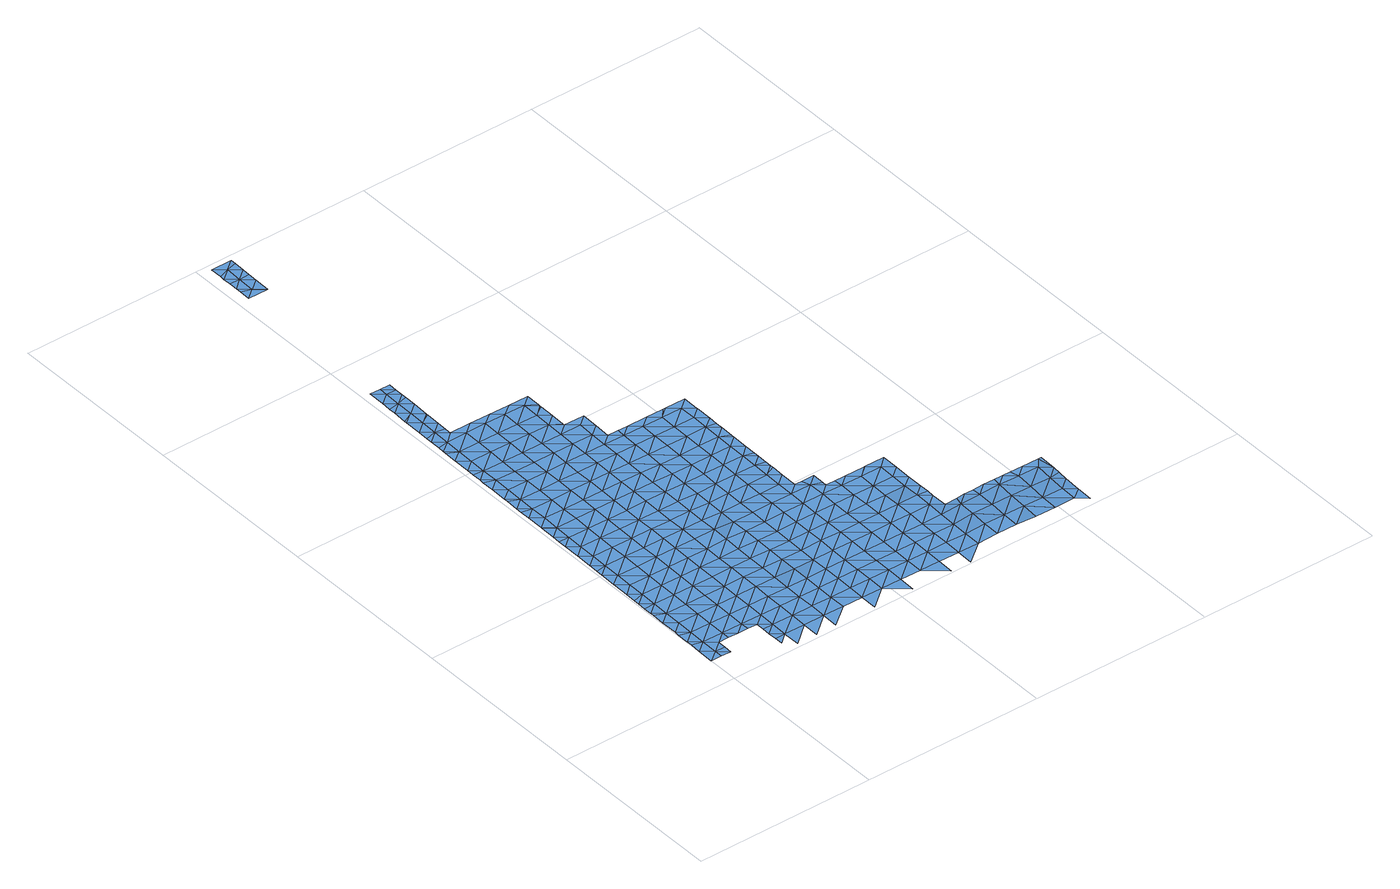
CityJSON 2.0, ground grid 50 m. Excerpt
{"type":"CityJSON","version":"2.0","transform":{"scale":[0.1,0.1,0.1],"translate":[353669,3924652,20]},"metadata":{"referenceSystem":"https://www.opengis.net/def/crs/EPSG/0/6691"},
"CityObjects":{
"waterbody1":{"type":"WaterBody","attributes":{"name":"8","class":"1140","function":"1","WaterBodyRiverFloodingRiskAttribute.description":"4","WaterBodyRiverFloodingRiskAttribute.rankOrg":"1","WaterBodyRiverFloodingRiskAttribute.adminType":"2","WaterBodyRiverFloodingRiskAttribute.scale":"L1"},"geometry":[{"type":"MultiSurface","lod":"1","boundaries":[[[0,1,2]],[[2,3,0]],[[1,4,5]],[[0,4,1]],[[5,4,6]],[[3,7,0]],[[8,9,6]],[[9,8,10]],[[11,4,0]],[[12,11,0]],[[6,4,8]],[[0,7,12]],[[10,13,14]],[[13,10,8]],[[15,8,4]],[[14,16,17]],[[18,4,11]],[[16,19,17]],[[14,13,16]],[[18,15,4]],[[20,21,19]],[[22,13,8]],[[20,23,21]],[[20,19,16]],[[11,24,18]],[[25,26,23]],[[24,27,18]],[[28,26,25]],[[23,20,25]],[[16,13,22]],[[8,15,22]],[[28,29,30]],[[22,31,16]],[[28,25,29]],[[27,32,18]],[[20,16,33]],[[34,30,29]],[[35,30,34]],[[36,22,15]],[[16,31,33]],[[15,18,37]],[[25,20,38]],[[32,27,39]],[[40,35,41]],[[41,35,34]],[[36,31,22]],[[42,40,41]],[[38,20,33]],[[18,32,37]],[[43,44,42]],[[29,45,34]],[[29,25,45]],[[39,46,32]],[[36,15,37]],[[42,41,43]],[[47,48,49]],[[25,38,45]],[[50,41,34]],[[47,51,48]],[[36,52,31]],[[31,53,33]],[[44,54,55]],[[52,53,31]],[[46,56,32]],[[48,57,49]],[[44,43,54]],[[58,50,34]],[[59,38,33]],[[60,57,46]],[[55,61,62]],[[60,49,57]],[[34,45,58]],[[62,61,63]],[[57,56,46]],[[55,54,61]],[[64,65,48]],[[66,67,63]],[[37,32,68]],[[43,41,69]],[[67,66,70]],[[32,56,68]],[[63,61,66]],[[69,71,43]],[[33,53,59]],[[48,72,57]],[[41,50,69]],[[36,37,73]],[[45,38,74]],[[54,43,71]],[[75,70,76]],[[37,68,73]],[[70,66,76]],[[71,77,54]],[[52,78,53]],[[38,59,74]],[[58,79,50]],[[52,36,78]],[[61,77,66]],[[75,80,81]],[[58,45,79]],[[61,54,77]],[[72,48,65]],[[72,82,57]],[[80,75,76]],[[36,73,78]],[[83,81,80]],[[45,74,79]],[[56,57,82]],[[79,84,50]],[[83,85,86]],[[50,87,69]],[[86,85,88]],[[85,83,80]],[[89,90,53]],[[87,71,69]],[[68,56,91]],[[53,78,89]],[[59,53,90]],[[59,92,74]],[[93,80,76]],[[66,77,94]],[[88,95,96]],[[76,66,97]],[[91,56,82]],[[91,98,68]],[[99,78,73]],[[65,100,101]],[[88,85,95]],[[97,93,76]],[[50,84,87]],[[73,68,98]],[[66,94,97]],[[80,93,85]],[[96,102,103]],[[71,104,77]],[[72,65,101]],[[98,99,73]],[[103,102,105]],[[106,82,72]],[[59,90,92]],[[96,95,102]],[[107,84,79]],[[78,108,89]],[[79,74,109]],[[105,110,111]],[[71,87,112]],[[102,110,105]],[[113,106,72]],[[93,114,85]],[[110,115,111]],[[85,116,95]],[[113,72,101]],[[109,74,92]],[[104,117,77]],[[89,108,90]],[[118,87,84]],[[116,102,95]],[[71,112,104]],[[94,77,117]],[[91,82,106]],[[119,98,91]],[[107,79,109]],[[107,118,84]],[[78,99,108]],[[120,121,101]],[[122,115,123]],[[97,94,117]],[[115,110,123]],[[108,124,90]],[[90,125,92]],[[85,114,116]],[[102,126,110]],[[127,99,98]],[[116,126,102]],[[124,125,90]],[[125,109,92]],[[119,91,106]],[[128,122,123]],[[118,129,87]],[[130,122,128]],[[131,114,93]],[[119,127,98]],[[112,129,104]],[[132,130,128]],[[133,134,132]],[[112,87,129]],[[97,117,135]],[[93,97,131]],[[136,108,99]],[[110,137,123]],[[134,133,138]],[[139,106,113]],[[133,132,128]],[[113,101,140]],[[131,97,135]],[[127,136,99]],[[141,137,110]],[[125,142,109]],[[109,143,107]],[[138,144,145]],[[104,146,117]],[[123,137,128]],[[133,144,138]],[[131,147,114]],[[114,148,116]],[[110,126,141]],[[101,121,140]],[[149,146,104]],[[106,150,119]],[[148,126,116]],[[151,145,144]],[[117,146,135]],[[104,129,149]],[[152,153,151]],[[139,113,140]],[[154,133,128]],[[139,150,106]],[[124,108,155]],[[118,107,143]],[[156,129,118]],[[157,144,133]],[[109,142,143]],[[119,158,127]],[[108,136,155]],[[151,144,152]],[[114,147,148]],[[143,156,118]],[[126,159,141]],[[152,160,153]],[[148,159,126]],[[121,161,140]],[[128,137,162]],[[163,160,164]],[[157,165,144]],[[163,153,160]],[[166,124,155]],[[167,142,125]],[[127,168,136]],[[169,149,129]],[[165,170,144]],[[125,124,171]],[[154,128,162]],[[156,172,129]],[[173,137,141]],[[135,146,174]],[[131,135,175]],[[152,144,170]],[[157,133,154]],[[171,124,166]],[[171,167,125]],[[167,143,142]],[[119,150,158]],[[172,169,129]],[[161,176,140]],[[175,135,174]],[[177,164,178]],[[178,164,160]],[[147,131,175]],[[136,179,155]],[[180,177,178]],[[181,148,147]],[[182,141,159]],[[183,152,170]],[[149,184,146]],[[176,185,140]],[[160,152,186]],[[180,187,188]],[[127,158,168]],[[186,152,183]],[[139,140,185]],[[139,189,150]],[[187,180,178]],[[190,156,143]],[[155,191,166]],[[162,137,173]],[[192,174,146]],[[160,193,178]],[[194,147,175]],[[195,159,148]],[[141,182,173]],[[196,154,162]],[[179,191,155]],[[160,186,193]],[[136,168,179]],[[157,154,197]],[[198,143,167]],[[150,199,158]],[[193,200,178]],[[188,187,201]],[[149,169,184]],[[202,175,174]],[[147,194,181]],[[203,162,173]],[[187,178,204]],[[139,185,189]],[[190,143,198]],[[172,156,190]],[[204,178,200]],[[161,205,206]],[[192,202,174]],[[187,207,201]],[[195,148,181]],[[182,159,195]],[[146,184,192]],[[171,166,208]],[[196,162,203]],[[171,209,167]],[[154,196,197]],[[172,210,169]],[[207,187,204]],[[206,211,161]],[[199,150,189]],[[168,158,199]],[[182,212,173]],[[208,209,171]],[[213,210,172]],[[210,184,169]],[[166,191,208]],[[176,161,211]],[[214,198,167]],[[213,172,190]],[[199,215,168]],[[201,207,216]],[[217,182,195]],[[194,175,218]],[[179,168,215]],[[179,219,191]],[[185,176,220]],[[181,194,218]],[[203,173,212]],[[221,192,184]],[[222,197,196]],[[175,202,218]],[[182,217,212]],[[210,223,184]],[[220,224,185]],[[218,225,181]],[[176,211,220]],[[223,221,184]],[[221,202,192]],[[167,209,214]],[[189,185,224]],[[179,215,219]],[[190,198,226]],[[195,227,217]],[[195,181,227]],[[228,222,196]],[[208,191,229]],[[203,212,230]],[[231,209,208]],[[196,203,228]],[[232,215,199]],[[229,191,219]],[[206,233,211]],[[198,214,226]],[[199,189,234]],[[227,181,225]],[[235,210,213]],[[229,231,208]],[[228,203,230]],[[213,190,236]],[[221,237,202]],[[202,238,218]],[[234,189,224]],[[234,232,199]],[[211,233,220]],[[206,239,240]],[[238,225,218]],[[190,226,236]],[[215,241,219]],[[242,243,217]],[[244,223,210]],[[242,217,227]],[[212,243,230]],[[232,241,215]],[[212,217,243]],[[206,240,233]],[[214,209,245]],[[220,246,224]],[[235,213,236]],[[245,209,231]],[[247,221,223]],[[248,222,228]],[[202,237,238]],[[225,249,227]],[[250,251,214]],[[220,233,246]],[[250,214,245]],[[210,235,244]],[[229,219,252]],[[226,214,251]],[[253,254,224]],[[225,238,255]],[[252,219,241]],[[230,243,256]],[[228,230,257]],[[251,258,226]],[[259,232,234]],[[258,235,236]],[[247,223,244]],[[240,260,233]],[[237,221,247]],[[261,245,231]],[[224,246,253]],[[234,224,254]],[[249,225,255]],[[242,227,249]],[[231,229,262]],[[257,230,256]],[[236,226,258]],[[243,242,263]],[[247,264,237]],[[237,265,238]],[[254,259,234]],[[248,228,257]],[[233,260,246]],[[266,256,243]],[[229,252,262]],[[267,266,243]],[[243,263,267]],[[232,268,241]],[[269,244,235]],[[263,242,270]],[[259,268,232]],[[242,249,270]],[[240,271,260]],[[250,245,261]],[[257,272,248]],[[273,269,235]],[[274,252,241]],[[269,247,244]],[[231,262,261]],[[255,238,265]],[[275,251,250]],[[256,276,257]],[[273,235,258]],[[237,264,265]],[[277,256,266]],[[249,255,278]],[[253,246,279]],[[270,280,263]],[[281,254,253]],[[256,277,276]],[[282,262,252]],[[246,260,279]],[[249,283,270]],[[255,284,278]],[[285,257,276]],[[283,249,278]],[[250,261,286]],[[272,257,285]],[[287,281,253]],[[255,265,284]],[[281,259,254]],[[274,241,268]],[[282,261,262]],[[287,253,279]],[[283,280,270]],[[264,247,288]],[[250,286,275]],[[289,273,258]],[[288,247,269]],[[290,265,264]],[[258,251,291]],[[282,252,274]],[[292,286,261]],[[278,284,293]],[[259,294,268]],[[271,295,296]],[[260,271,297]],[[260,298,279]],[[299,290,264]],[[251,275,291]],[[281,294,259]],[[300,269,273]],[[299,264,288]],[[271,296,297]],[[301,275,286]],[[302,274,268]],[[300,288,269]],[[292,261,282]],[[284,265,290]],[[258,291,289]],[[293,284,303]],[[260,297,298]],[[300,273,289]],[[301,286,292]],[[287,279,304]],[[287,305,281]],[[268,294,306]],[[274,307,282]],[[308,297,296]],[[303,284,309]],[[284,290,309]],[[305,294,281]],[[302,268,306]],[[279,298,304]],[[291,275,310]],[[311,292,282]],[[299,312,290]],[[275,301,310]],[[288,300,313]],[[299,288,312]],[[292,314,301]],[[307,274,302]],[[307,311,282]],[[315,298,297]],[[287,304,305]],[[294,316,306]],[[312,288,313]],[[317,309,290]],[[318,303,309]],[[319,291,310]],[[305,316,294]],[[320,300,289]],[[289,291,321]],[[314,322,301]],[[301,322,310]],[[292,311,314]],[[298,315,304]],[[321,291,319]],[[323,302,306]],[[297,308,324]],[[325,313,300]],[[317,290,312]],[[315,297,324]],[[326,305,304]],[[327,310,322]],[[320,289,321]],[[328,329,308]],[[309,330,318]],[[319,310,331]],[[332,314,311]],[[306,316,333]],[[330,309,317]],[[331,310,327]],[[334,326,304]],[[307,335,311]],[[323,306,333]],[[307,302,323]],[[336,319,331]],[[308,337,324]],[[304,315,334]],[[305,338,316]],[[339,332,311]],[[321,319,340]],[[300,320,325]],[[323,341,307]],[[319,336,340]],[[329,337,308]],[[312,313,342]],[[326,338,305]],[[343,311,335]],[[344,321,340]],[[342,313,325]],[[324,345,315]],[[339,311,343]],[[317,312,342]],[[335,307,341]],[[316,346,333]],[[320,321,347]],[[347,321,344]],[[348,330,317]],[[318,330,349]],[[338,346,316]],[[315,345,334]],[[320,350,325]],[[351,323,333]],[[352,348,317]],[[353,335,341]],[[352,317,342]],[[320,347,350]],[[348,354,330]],[[350,355,325]],[[349,330,354]],[[356,342,325]],[[346,351,333]],[[324,337,345]],[[355,356,325]],[[323,351,341]],[[357,353,341]],[[358,334,345]],[[326,359,338]],[[329,360,337]],[[361,342,356]],[[326,334,359]],[[351,362,341]],[[352,342,363]],[[363,342,361]],[[364,360,329]],[[359,334,358]],[[348,365,354]],[[352,366,348]],[[357,341,362]],[[359,367,338]],[[338,368,346]],[[352,363,366]],[[360,369,337]],[[368,351,346]],[[370,365,348]],[[370,348,366]],[[345,337,369]],[[371,359,358]],[[369,372,345]],[[373,357,362]],[[338,367,368]],[[372,371,358]],[[374,362,351]],[[358,345,372]],[[375,367,359]],[[376,374,351]],[[375,359,371]],[[377,360,364]],[[376,351,368]],[[373,362,378]],[[379,377,364]],[[380,381,367]],[[380,367,375]],[[360,377,369]],[[368,367,381]],[[378,362,374]],[[382,371,372]],[[383,376,368]],[[377,384,369]],[[368,381,383]],[[385,382,372]],[[386,374,376]],[[372,369,384]],[[387,378,374]],[[386,376,383]],[[386,387,374]],[[372,388,385]],[[388,372,384]],[[379,389,377]],[[388,390,385]],[[377,391,384]],[[379,392,389]],[[384,393,388]],[[391,377,389]],[[390,388,394]],[[393,394,388]],[[393,384,391]],[[389,392,395]],[[396,394,393]],[[391,389,397]],[[397,389,395]],[[391,398,393]],[[399,396,393]],[[398,391,397]],[[400,399,393]],[[398,400,393]],[[397,395,401]],[[400,402,399]],[[403,404,397]],[[403,397,401]],[[398,397,404]],[[398,405,400]],[[402,400,406]],[[407,403,401]],[[400,405,406]],[[398,404,405]],[[401,408,407]],[[409,404,403]],[[403,407,409]],[[405,410,406]],[[411,405,404]],[[412,404,409]],[[404,412,411]],[[411,410,405]],[[411,413,410]]]}]},
"waterbody2":{"type":"WaterBody","attributes":{"name":"8","class":"1140","function":"1","WaterBodyRiverFloodingRiskAttribute.description":"4","WaterBodyRiverFloodingRiskAttribute.rankOrg":"1","WaterBodyRiverFloodingRiskAttribute.adminType":"2","WaterBodyRiverFloodingRiskAttribute.scale":"L1"},"geometry":[{"type":"MultiSurface","lod":"1","boundaries":[[[414,415,416]],[[417,418,419]],[[420,418,421]],[[415,422,416]],[[418,417,421]],[[417,419,423]],[[423,419,424]],[[422,425,416]],[[416,418,420]],[[414,416,420]],[[425,426,416]],[[424,419,427]],[[428,427,419]],[[429,428,419]],[[418,429,419]],[[429,418,430]],[[430,418,426]],[[426,418,416]]]}]}
},
"vertices":[
[29,107,9],[1,130,9],[0,84,9],[29,84,9],[30,153,9],[2,160,9],[2,176,9],[57,83,9],[31,199,9],[2,208,9],[3,223,9],[58,129,9],[57,106,9],[31,245,9],[3,269,9],[87,198,9],[32,291,9],[4,304,9],[86,152,9],[4,315,9],[33,338,9],[4,337,9],[88,244,9],[5,361,9],[86,129,9],[34,384,9],[5,375,9],[114,128,9],[6,407,9],[34,430,9],[6,454,9],[89,291,9],[143,151,9],[90,337,9],[35,476,9],[7,500,9],[145,243,9],[144,197,9],[90,383,9],[143,128,9],[7,518,9],[36,523,9],[8,546,9],[37,569,9],[9,592,9],[91,429,9],[171,127,9],[170,58,9],[198,58,9],[170,81,9],[93,522,9],[170,35,9],[145,290,9],[146,336,9],[37,615,9],[9,639,9],[200,150,9],[199,104,9],[92,475,9],[147,382,9],[171,104,9],[38,661,9],[10,662,9],[10,685,9],[198,11,9],[255,57,9],[39,707,9],[11,726,9],[201,196,9],[93,568,9],[11,731,9],[94,614,9],[256,103,9],[201,242,9],[148,428,9],[12,777,9],[40,754,9],[95,660,9],[202,289,9],[149,475,9],[40,800,9],[12,805,9],[257,149,9],[12,823,9],[149,521,9],[41,846,9],[13,858,9],[150,567,9],[13,870,9],[203,335,9],[204,381,9],[257,195,9],[204,427,9],[97,799,9],[96,707,9],[42,892,9],[14,916,9],[96,753,9],[258,242,9],[259,288,9],[254,10,9],[312,56,9],[43,939,9],[14,949,9],[152,659,9],[15,962,9],[313,148,9],[206,520,9],[260,334,9],[205,474,9],[43,985,9],[15,987,9],[151,613,9],[313,102,9],[98,845,9],[15,1008,9],[99,891,9],[152,706,9],[207,566,9],[314,194,9],[311,10,9],[369,55,9],[16,1055,9],[44,1031,9],[260,380,9],[261,426,9],[99,938,8],[315,241,10],[45,1077,9],[207,612,9],[17,1092,9],[154,798,9],[17,1101,9],[46,1123,9],[17,1117,9],[153,752,9],[316,287,10],[101,1030,9],[18,1147,9],[370,147,9],[369,101,9],[100,984,8],[262,473,9],[263,519,9],[46,1170,9],[18,1162,9],[209,705,9],[155,844,9],[155,890,9],[208,658,9],[371,193,9],[18,1193,9],[47,1216,9],[19,1239,9],[102,1122,10],[316,333,10],[263,565,9],[74,1146,9],[372,240,7],[156,937,8],[48,1262,9],[425,54,9],[102,1076,9],[19,1248,9],[20,1286,10],[75,1166,9],[317,379,10],[319,472,10],[372,286,8],[265,658,9],[75,1192,9],[318,426,10],[264,611,9],[158,1029,9],[210,751,9],[211,797,9],[426,100,9],[20,1304,10],[49,1308,10],[373,332,8],[21,1332,10],[212,890,9],[157,983,8],[76,1232,9],[266,704,9],[427,146,9],[76,1238,9],[49,1354,10],[21,1378,11],[428,193,9],[320,564,9],[374,378,8],[266,750,9],[77,1285,10],[211,843,9],[213,936,9],[159,1122,10],[131,1145,10],[319,518,9],[428,239,8],[77,1316,10],[51,1378,10],[267,796,9],[158,1075,10],[77,1331,10],[425,8,9],[482,53,9],[78,1354,10],[375,425,8],[375,471,7],[322,657,9],[483,99,9],[214,1028,10],[321,610,9],[376,517,7],[429,285,8],[78,1377,10],[214,982,9],[268,842,9],[430,331,8],[484,145,9],[323,749,9],[188,1144,10],[322,703,9],[484,192,9],[269,889,9],[377,563,7],[269,935,10],[216,1121,10],[431,377,8],[215,1074,10],[431,424,8],[486,284,10],[540,98,9],[485,238,9],[378,656,8],[378,609,7],[324,795,9],[325,841,9],[538,6,9],[539,52,9],[487,330,9],[270,981,10],[271,1027,10],[379,702,8],[432,470,8],[540,145,9],[380,748,8],[245,1143,10],[326,934,9],[433,516,8],[434,562,8],[487,377,9],[541,191,9],[542,237,9],[325,888,9],[272,1073,10],[273,1120,10],[434,609,8],[543,283,9],[596,97,9],[489,469,9],[488,423,9],[299,1004,10],[381,794,9],[381,841,9],[300,1050,10],[299,1009,10],[543,329,9],[436,701,8],[327,980,10],[595,51,9],[301,1142,10],[435,655,9],[544,376,9],[490,561,8],[300,1096,10],[300,1090,10],[354,910,9],[597,144,9],[356,1003,10],[599,236,9],[545,422,9],[355,957,10],[382,887,9],[301,1102,10],[490,515,8],[598,190,9],[437,747,8],[492,654,9],[438,840,9],[491,608,8],[546,468,9],[384,910,9],[599,282,10],[651,4,9],[652,50,9],[653,96,9],[654,143,9],[437,793,9],[493,700,9],[546,514,9],[601,375,9],[411,909,9],[654,189,9],[655,235,10],[600,328,9],[602,421,10],[709,49,9],[439,886,9],[547,560,9],[602,467,9],[494,792,9],[493,746,9],[574,491,9],[710,142,9],[656,281,10],[495,839,9],[468,908,9],[548,607,9],[549,699,9],[549,653,9],[575,537,9],[657,374,9],[710,96,9],[550,745,9],[712,234,10],[576,573,9],[708,3,9],[766,48,9],[496,885,9],[576,583,9],[595,490,9],[657,328,9],[711,188,9],[630,444,9],[576,601,9],[766,95,9],[713,280,10],[631,490,9],[577,629,9],[658,420,9],[551,792,9],[630,456,9],[577,645,9],[767,141,9],[713,327,8],[577,676,9],[552,884,9],[516,908,9],[578,722,9],[714,373,9],[552,838,9],[656,443,9],[524,908,9],[578,732,9],[579,768,9],[687,443,9],[768,187,10],[769,233,11],[823,94,11],[579,788,9],[715,419,9],[580,814,9],[822,47,11],[581,907,9],[580,860,9],[769,279,11],[770,326,9],[824,140,14],[580,863,9],[797,210,12],[825,186,14],[742,442,10],[772,418,10],[797,256,11],[771,372,10],[880,93,11],[744,442,10],[879,47,11],[798,276,11],[798,302,10],[831,209,14],[799,348,9],[881,139,14],[853,209,16],[800,395,10],[800,441,10],[881,185,16],[937,92,10],[879,208,16],[937,138,14],[936,46,8],[938,184,18],[910,208,17],[993,45,8],[942,207,17],[993,91,10],[994,137,13],[967,207,17],[995,183,17],[1049,44,9],[989,207,17],[1050,90,9],[1051,136,12],[1052,182,17],[1024,206,17],[1078,66,9],[1077,20,9],[1079,113,11],[1071,205,17],[1080,159,15],[1079,138,13],[1080,205,17],
[88,1964,12],[88,1978,13],[59,1955,13],[86,1885,12],[58,1909,12],[58,1863,11],[87,1932,12],[87,1912,12],[31,1979,12],[86,1842,11],[86,1839,11],[31,1946,12],[30,1933,12],[29,1840,11],[29,1870,12],[30,1886,12],[30,1909,12]
]}
